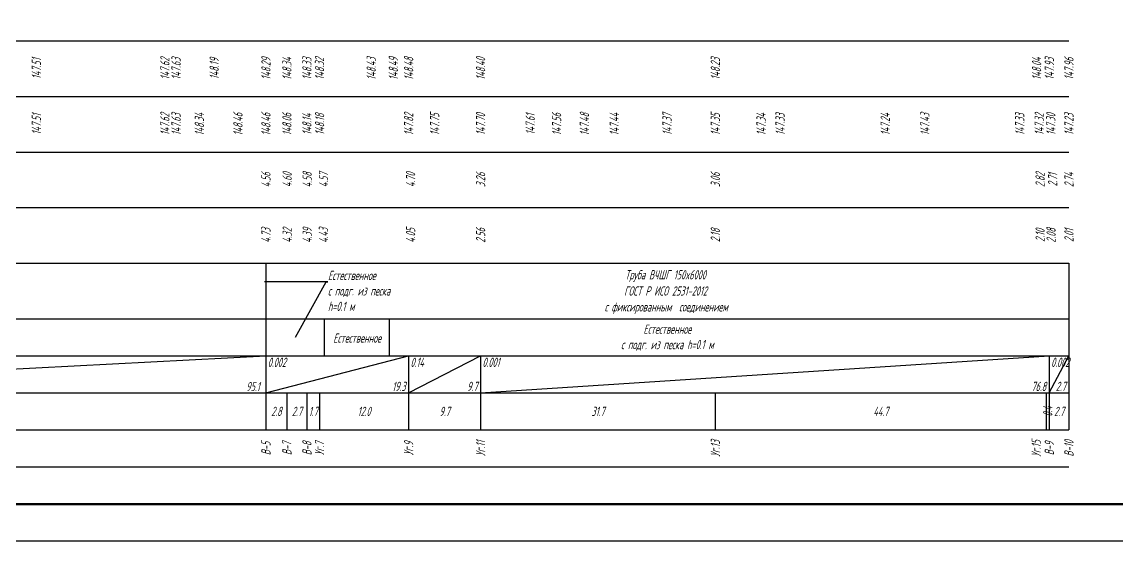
# Model space of a CAD drawing. Header units: metres. Extents: x -30 to 2050, y -904 to 400.
# Drawn here: x 229 to 524.7, y -20 to 120.1 of the extents above; entities that cross this region are included whole.
import ezdxf
from ezdxf import colors
from ezdxf.entities.mleader import LeaderData, LeaderLine
from ezdxf.enums import TextEntityAlignment as Align
from ezdxf.math import Vec2, Vec3

# ---------------------------------------------------------------- set-up
doc = ezdxf.new("R2010")
doc.units = ezdxf.units.M
doc.header["$LTSCALE"] = 0.2
doc.layers.add('Таблица', color=7, linetype='Continuous')
doc.styles.add('SPDS', font='SPDS', dxfattribs={"width": 0.7, "oblique": 15, "height": 2.5})
doc.styles.get("Standard").update_dxf_attribs({"font": 'SPDS.shx', "width": 0.7, "oblique": 15, "height": 3})

# ---------------------------------------------------------------- blocks, each defined once
blk = doc.blocks.new('_None')

msp = doc.modelspace()

# ---------------------------------------------------------------- linework, layer by layer
at = {"color": 0}
msp.add_lwpolyline([(-30, 400), (2050, 400), (2050, -20), (-30, -20)], close=True, dxfattribs=at)
at = {"color": 7, "linetype": 'Continuous', "lineweight": 50}
msp.add_lwpolyline([(2045, -10), (-10, -10), (-10, 395), (2045, 395)], close=True, dxfattribs=at)
at = {"layer": 'Таблица'}
for p, q in [((82.5, 115), (511.73873, 115)), ((82.5, 100), (511.73873, 100)), ((82.5, 85), (511.73873, 85)), ((82.5, 70), (511.73873, 70)), ((82.5, 55), (511.73873, 55)), ((294.90565, 55), (294.90565, 30)), ((511.73873, 55), (511.73873, 40)), ((82.5, 40), (511.73873, 40)), ((511.73873, 40), (511.73873, 30)), ((82.5, 30), (511.73873, 30)), ((104.66989, 20), (294.90565, 30)), ((294.90565, 30), (294.90565, 20)), ((294.90565, 20), (333.44628, 30)), ((333.44628, 30), (333.44628, 20)), ((333.44628, 20), (352.87183, 30)), ((352.87183, 30), (352.87183, 20)), ((352.87183, 20), (506.42455, 30)), ((506.42455, 30), (506.42455, 20)), ((506.42455, 20), (511.73873, 30)), ((511.73873, 30), (511.73873, 20)), ((82.5, 20), (511.73873, 20)), ((294.90565, 20), (294.90565, 10)), ((300.57147, 20), (300.57147, 10)), ((305.97395, 20), (305.97395, 10)), ((309.37395, 20), (309.37395, 10)), ((333.44628, 20), (333.44628, 10)), ((352.87183, 20), (352.87183, 10)), ((416.25258, 20), (416.25258, 10)), ((505.60858, 20), (505.60858, 10)), ((506.42455, 20), (506.42455, 10)), ((511.73873, 20), (511.73873, 10)), ((82.5, 10), (511.73873, 10)), ((82.5, 0), (511.73873, 0))]:
    msp.add_line(p, q, dxfattribs=at)
at = {"layer": 'Таблица', "flags": 128}
for points in [[(310.63763, 40), (310.63763, 30)], [(328.21731, 40), (328.21731, 30)]]:
    msp.add_lwpolyline(points, dxfattribs=at)

# ---------------------------------------------------------------- texts
at = {"color": 2, "insert": (385.07018, 38.45338), "char_height": 2.5, "attachment_point": 1}
msp.add_mtext_dynamic_manual_height_columns('\\pxqc;{\\Q15;\\W0.7;\\C256;Естественное\\Pс подг. из песка h=0.1 м}', width=36.4441955, gutter_width=15, heights=[0], dxfattribs=at)
at = {"layer": 'Таблица', "oblique": 15.0000004, "width": 0.7}
for s, rotation, p in [('147.51', 90.0000025, (232.92491, 107.5)), ('147.62', 90.0000025, (267.618, 107.5)), ('147.63', 90.0000025, (270.65388, 107.5)), ('148.19', 90.0000025, (280.92686, 107.5)), ('148.29', 90.0000025, (294.90565, 107.5)), ('148.29', 90.0000025, (294.90565, 107.5)), ('148.34', 90.0000025, (300.57147, 107.5)), ('148.34', 90.0000025, (300.57147, 107.5)), ('148.33', 90.0000025, (305.97395, 107.5)), ('148.33', 90.0000025, (305.97395, 107.5)), ('148.32', 90.0000025, (309.37395, 107.5)), ('148.32', 90.0000025, (309.37395, 107.5)), ('148.43', 90.0000025, (323.32615, 107.5)), ('148.49', 90.0000025, (329.29988, 107.5)), ('148.48', 90.0000025, (333.44628, 107.5)), ('148.48', 90.0000025, (333.44628, 107.5)), ('148.40', 90.0000025, (352.87183, 107.5)), ('148.40', 90.0000025, (352.87183, 107.5)), ('148.23', 90.0000025, (416.25258, 107.5)), ('148.23', 90.0000025, (416.25258, 107.5)), ('148.04', 90.0000025, (503.00828, 107.5)), ('147.93', 90.0000025, (506.44329, 107.5)), ('147.96', 90.0000025, (511.73873, 107.5)), ('147.51', 90.0000025, (232.92491, 92.5)), ('147.62', 90.0000025, (267.618, 92.5)), ('147.63', 90.0000025, (270.65388, 92.5)), ('148.34', 90.0000025, (276.9312, 92.5)), ('148.46', 90.0000025, (287.35882, 92.5)), ('148.46', 90.0000025, (294.90565, 92.5)), ('148.46', 90.0000025, (294.90565, 92.5)), ('148.06', 90.0000025, (300.57147, 92.5)), ('148.06', 90.0000025, (300.57147, 92.5)), ('148.14', 90.0000025, (305.97395, 92.5)), ('148.14', 90.0000025, (305.97395, 92.5)), ('148.18', 90.0000025, (309.40866, 92.5)), ('147.82', 90.0000025, (333.44628, 92.5)), ('147.82', 90.0000025, (333.44628, 92.5)), ('147.75', 90.0000025, (340.47252, 92.5)), ('147.70', 90.0000025, (352.87183, 92.5)), ('147.70', 90.0000025, (352.87183, 92.5)), ('147.61', 90.0000025, (366.2708, 92.5)), ('147.56', 90.0000025, (373.39073, 92.5)), ('147.48', 90.0000025, (380.91202, 92.5)), ('147.44', 90.0000025, (388.96059, 92.5)), ('147.37', 90.0000025, (403.22879, 92.5)), ('147.35', 90.0000025, (416.25258, 92.5)), ('147.35', 90.0000025, (416.25258, 92.5)), ('147.34', 90.0000025, (428.61817, 92.5)), ('147.33', 90.0000025, (433.74446, 92.5)), ('147.24', 90.0000025, (462.13463, 92.5)), ('147.43', 90.0000025, (472.84109, 92.5)), ('147.33', 90.0000025, (498.4543, 92.5)), ('147.32', 90.0000025, (503.70939, 92.5)), ('147.30', 90.0000025, (506.844, 92.5)), ('147.23', 90.0000025, (511.73873, 92.5)), ('4.56', 90.0000025, (294.90565, 77.5)), ('4.57', 90.0000025, (310.44717, 77.5)), ('3.26', 90.0000025, (352.87183, 77.5)), ('3.06', 90.0000025, (416.25258, 77.5)), ('2.82', 90.0000025, (503.9504, 77.5)), ('2.71', 90.0000025, (507.33698, 77.5)), ('2.74', 90.0000025, (511.73873, 77.5)), ('4.73', 90.0000025, (294.90565, 62.5)), ('4.43', 90.0000025, (310.44717, 62.5)), ('2.56', 90.0000025, (352.87183, 62.5)), ('2.18', 90.0000025, (416.25258, 62.5)), ('2.10', 90.0000025, (503.9504, 62.5)), ('2.08', 90.0000025, (506.91754, 62.5)), ('2.01', 90.0000025, (511.73873, 62.5)), ('0.4', 90, (506.01657, 15)), ('В-5', 90, (294.90565, 5)), ('В-7', 90, (300.57147, 5)), ('В-8', 90, (305.97395, 5)), ('Уг.7', 90, (309.37395, 5)), ('Уг.9', 90, (333.44628, 5)), ('Уг.11', 90, (352.87183, 5)), ('Уг.13', 90, (416.25258, 5)), ('Уг.15', 90, (502.89801, 5)), ('В-9', 90, (506.42455, 5)), ('В-10', 90, (511.73873, 5))]:
    msp.add_text(s, height=2.5, rotation=rotation, dxfattribs=at).set_placement(p, align=Align.MIDDLE_CENTER)
for s, p in [('4.60', (301.89637, 77.5)), ('4.70', (335.22251, 77.5)), ('4.32', (301.89637, 62.5)), ('4.05', (335.22251, 62.5))]:
    msp.add_text(s, height=2.5, rotation=90.0000025, dxfattribs=at).set_placement(p, align=Align.CENTER)
for s, p in [('4.58', (304.79407, 77.5)), ('4.39', (304.79407, 62.5))]:
    msp.add_text(s, height=2.5, rotation=90.0000025, dxfattribs=at).set_placement(p, align=Align.TOP_CENTER)
msp.add_text('Труба ВЧШГ 150x6000 ', height=2.5, dxfattribs=at).set_placement((403.32219, 50.625), align=Align.CENTER)
for s, p in [('ГОСТ Р ИСО 2531-2012 ', (403.32219, 47.5)), ('с фиксированным  соединением  ', (404.03073, 43.21381)), ('Естественное', (319.52323, 34.78831)), ('2.8', (297.73856, 15)), ('2.7', (303.27271, 15)), ('1.7', (307.67395, 15)), ('12.0', (321.41012, 15)), ('9.7', (343.15905, 15)), ('31.7', (384.5622, 15)), ('44.7', (460.93058, 15)), ('2.7', (509.08164, 15))]:
    msp.add_text(s, height=2.5, dxfattribs=at).set_placement(p, align=Align.MIDDLE_CENTER)
for s, p in [('0.002', (295.40565, 29.5)), ('0.14', (333.94628, 29.5)), ('0.001', (353.37183, 29.5)), ('0.002', (506.92455, 29.5))]:
    msp.add_text(s, height=2.5, dxfattribs=at).set_placement(p, align=Align.TOP_LEFT)
for s, p in [('95.1', (293.22522, 20.46871)), ('19.3', (332.61134, 20.5)), ('9.7', (352.03689, 20.5)), ('76.8', (505.58962, 20.5)), ('2.7', (510.90379, 20.5))]:
    msp.add_text(s, height=2.5, dxfattribs=at).set_placement(p, align=Align.RIGHT)

# ---------------------------------------------------------------- leaders
at = {"layer": 'Таблица'}
ml = msp.add_multileader_mtext('Standard', dxfattribs=at)
ml.set_content('Естественное\\Pс подг. из песка h=0.1 м', color=256, style='SPDS')
ml.set_leader_properties()
ml.set_arrow_properties(name='NONE')
ml.build(insert=Vec2(0, 0))
ml.multileader.update_dxf_attribs({"text_left_attachment_type": 6, "text_right_attachment_type": 6, "dogleg_length": 0.5, "arrow_head_size": 1})
ctx = ml.context
ctx.base_point, ctx.char_height, ctx.arrow_head_size, ctx.landing_gap_size, ctx.plane_origin = Vec3(311.64641, 49.94186), 2.5, 1, 0, Vec3(-1552.27198, 770.23829)
ctx.left_attachment, ctx.right_attachment = 6, 6
notes = []
notes.append((ctx, [(1, (1, 1, 0), (311.14641, 49.94186), (1, 0), 0.5, [(0, [(302.93647, 35)], 0, [])])]))
ctx.mtext.insert, ctx.mtext.width, ctx.mtext.defined_height, ctx.mtext.line_spacing_style, ctx.mtext.flow_direction = Vec3(311.64641, 52.94186), 16.9926466, 8.31551, 2, 5
for ctx, leaders in notes:
    for number, flags, end, landing, length, lines in leaders:
        leader = LeaderData()
        leader.index, (leader.has_last_leader_line, leader.has_dogleg_vector, leader.attachment_direction) = number, flags
        leader.last_leader_point, leader.dogleg_vector, leader.dogleg_length = Vec3(end), Vec3(landing), length
        for number, points, colour, breaks in lines:
            line = LeaderLine()
            line.index, line.vertices, line.color, line.breaks = number, Vec3.list(points), colors.encode_raw_color(colour), breaks
            leader.lines.append(line)
        ctx.leaders.append(leader)

doc.saveas('drawing.dxf')
